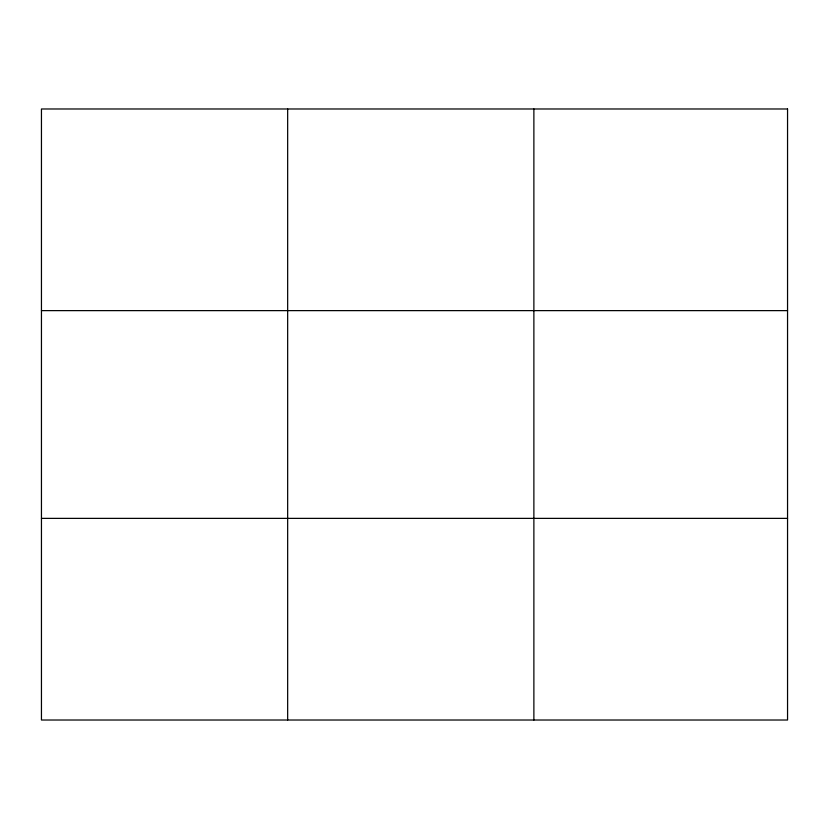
<?xml version="1.0" encoding="UTF-8"?>
<svg xmlns="http://www.w3.org/2000/svg" width="829" height="829" viewBox="0 0 829 829"><rect width="100%" height="100%" fill="white"/><g stroke="black" fill="none" stroke-linecap="round" stroke-linejoin="round"><path stroke-width="1.24" d="M287.663 108.982L287.663 720.018M533.876 108.982L533.876 720.018M41.45 310.626L787.55 310.626M41.45 518.374L787.55 518.374M787.55 108.982L787.55 720.018L41.45 720.018L41.45 108.982L787.55 108.982"/></g></svg>
